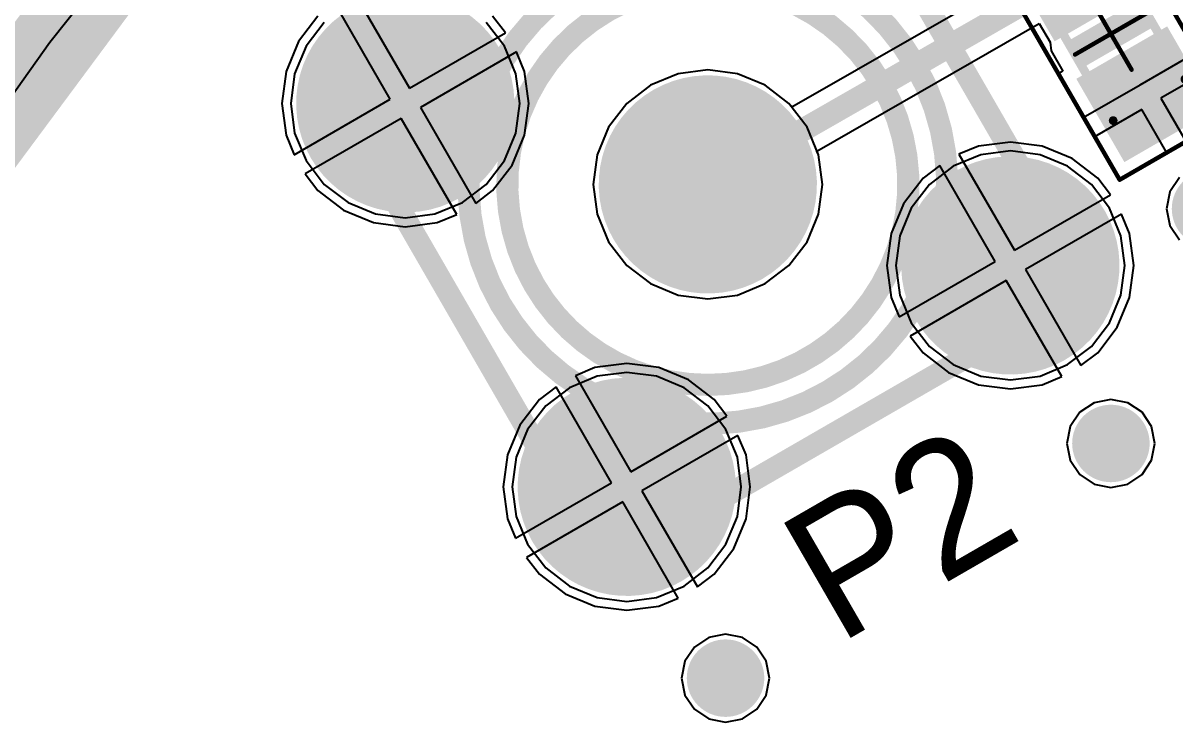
# Model space of a CAD drawing. Header units: millimetres. Extents: x 1.42 to 4.09, y 1.63 to 4.12.
# Drawn here: x 1.952 to 2.472, y 3.15 to 3.468 of the extents above; entities that cross this region are included whole.
import ezdxf

# ---------------------------------------------------------------- set-up
doc = ezdxf.new("R2010")
doc.units = ezdxf.units.MM
doc.header["$MEASUREMENT"] = 0
for name, color, linetype in [('BottomLayer', 5, 'Continuous'), ('BottomSolder', 6, 'Continuous'), ('Mechanical1', 6, 'Continuous'), ('Mechanical13', 56, 'Continuous'), ('Mechanical15', 56, 'Continuous'), ('Mechanical3', 76, 'Continuous'), ('MidLayer1', 16, 'Continuous'), ('MidLayer2', 76, 'Continuous'), ('MultiLayer', 9, 'Continuous'), ('PadHoleLayer', 156, 'Continuous'), ('TopLayer', 1, 'Continuous'), ('TopOverlay', 2, 'Continuous'), ('TopPaste', 8, 'Continuous'), ('TopSolder', 216, 'Continuous'), ('ViaHoleLayer', 16, 'Continuous')]:
    doc.layers.add(name, color=color, linetype=linetype)

# ---------------------------------------------------------------- blocks, each defined once
blk = doc.blocks.new('TE_SMA_TH_2')
at = {"layer": 'BottomLayer', "const_width": 0.04528}
for points in [[(-0.12264, 0.1, 1), (-0.07736, 0.1, 1)], [(0.07736, 0.1, 1), (0.12264, 0.1, 1)], [(-0.02264, 0, 1), (0.02264, 0, 1)], [(-0.12264, -0.1, 1), (-0.07736, -0.1, 1)], [(0.07736, -0.1, 1), (0.12264, -0.1, 1)]]:
    blk.add_lwpolyline(points, format="xyb", close=True, dxfattribs=at)
at = {"layer": 'BottomSolder', "const_width": 0.04928}
for points in [[(-0.12464, 0.1, 1), (-0.07536, 0.1, 1)], [(0.07536, 0.1, 1), (0.12464, 0.1, 1)], [(-0.02464, 0, 1), (0.02464, 0, 1)], [(-0.12464, -0.1, 1), (-0.07536, -0.1, 1)], [(0.07536, -0.1, 1), (0.12464, -0.1, 1)]]:
    blk.add_lwpolyline(points, format="xyb", close=True, dxfattribs=at)
at = {"layer": 'Mechanical13', "const_width": 0.01}
for points in [[(-0.12598, 0.12598), (0.12598, 0.12598)], [(-0.12598, 0.12598), (-0.12598, -0.12598)], [(0.12598, 0.12598), (0.12598, -0.12598)], [(-0.12598, -0.12598), (0.12598, -0.12598)]]:
    blk.add_lwpolyline(points, dxfattribs=at)
at = {"layer": 'Mechanical13'}
for points, const_width in [([(-0.12848, 0.12598, 1), (-0.12348, 0.12598, 1)], 0.005), ([(-0.12848, 0.12598, 1), (-0.12348, 0.12598, 1)], 0.005), ([(0.12348, 0.12598, 1), (0.12848, 0.12598, 1)], 0.005), ([(0.12348, 0.12598, 1), (0.12848, 0.12598, 1)], 0.005), ([(0.10807, 0, 1), (-0.10807, 0, 1)], 0.01), ([(0.09055, 0, 1), (-0.09055, 0, 1)], 0.01), ([(0.02559, 0, 1), (-0.02559, 0, 1)], 0.01), ([(-0.11057, 0, 1), (-0.10557, 0, 1)], 0.005), ([(-0.09305, 0, 1), (-0.08805, 0, 1)], 0.005), ([(-0.02809, 0, 1), (-0.02309, 0, 1)], 0.005), ([(0.02309, 0, 1), (0.02809, 0, 1)], 0.005), ([(0.08805, 0, 1), (0.09305, 0, 1)], 0.005), ([(0.10557, 0, 1), (0.11057, 0, 1)], 0.005), ([(-0.12848, -0.12598, 1), (-0.12348, -0.12598, 1)], 0.005), ([(-0.12848, -0.12598, 1), (-0.12348, -0.12598, 1)], 0.005), ([(0.12348, -0.12598, 1), (0.12848, -0.12598, 1)], 0.005), ([(0.12348, -0.12598, 1), (0.12848, -0.12598, 1)], 0.005)]:
    blk.add_lwpolyline(points, format="xyb", close=True, dxfattribs=dict(at, const_width=const_width))
at = {"layer": 'MidLayer1', "const_width": 0.04528}
for points in [[(-0.12264, 0.1, 1), (-0.07736, 0.1, 1)], [(0.07736, 0.1, 1), (0.12264, 0.1, 1)], [(-0.02264, 0, 1), (0.02264, 0, 1)], [(-0.12264, -0.1, 1), (-0.07736, -0.1, 1)], [(0.07736, -0.1, 1), (0.12264, -0.1, 1)]]:
    blk.add_lwpolyline(points, format="xyb", close=True, dxfattribs=at)
at = {"layer": 'MidLayer2', "const_width": 0.04528}
for points in [[(-0.12264, 0.1, 1), (-0.07736, 0.1, 1)], [(0.07736, 0.1, 1), (0.12264, 0.1, 1)], [(-0.02264, 0, 1), (0.02264, 0, 1)], [(-0.12264, -0.1, 1), (-0.07736, -0.1, 1)], [(0.07736, -0.1, 1), (0.12264, -0.1, 1)]]:
    blk.add_lwpolyline(points, format="xyb", close=True, dxfattribs=at)
at = {"layer": 'MultiLayer', "const_width": 0.04528}
for points in [[(-0.12264, 0.1, 1), (-0.07736, 0.1, 1)], [(0.07736, 0.1, 1), (0.12264, 0.1, 1)], [(-0.02264, 0, 1), (0.02264, 0, 1)], [(-0.12264, -0.1, 1), (-0.07736, -0.1, 1)], [(0.07736, -0.1, 1), (0.12264, -0.1, 1)]]:
    blk.add_lwpolyline(points, format="xyb", close=True, dxfattribs=at)
at = {"layer": 'PadHoleLayer'}
for points, const_width in [([(-0.11575, 0.1, 1), (-0.08425, 0.1, 1)], 0.0315), ([(0.08425, 0.1, 1), (0.11575, 0.1, 1)], 0.0315), ([(-0.01476, 0, 1), (0.01476, 0, 1)], 0.02953), ([(-0.11575, -0.1, 1), (-0.08425, -0.1, 1)], 0.0315), ([(0.08425, -0.1, 1), (0.11575, -0.1, 1)], 0.0315)]:
    blk.add_lwpolyline(points, format="xyb", close=True, dxfattribs=dict(at, const_width=const_width))
at = {"layer": 'TopLayer', "const_width": 0.04528}
for points in [[(-0.12264, 0.1, 1), (-0.07736, 0.1, 1)], [(0.07736, 0.1, 1), (0.12264, 0.1, 1)], [(-0.02264, 0, 1), (0.02264, 0, 1)], [(-0.12264, -0.1, 1), (-0.07736, -0.1, 1)], [(0.07736, -0.1, 1), (0.12264, -0.1, 1)]]:
    blk.add_lwpolyline(points, format="xyb", close=True, dxfattribs=at)
at = {"layer": 'TopSolder', "const_width": 0.04928}
for points in [[(-0.12464, 0.1, 1), (-0.07536, 0.1, 1)], [(0.07536, 0.1, 1), (0.12464, 0.1, 1)], [(-0.02464, 0, 1), (0.02464, 0, 1)], [(-0.12464, -0.1, 1), (-0.07536, -0.1, 1)], [(0.07536, -0.1, 1), (0.12464, -0.1, 1)]]:
    blk.add_lwpolyline(points, format="xyb", close=True, dxfattribs=at)
blk = doc.blocks.new('CAPC0603_1608_100_N_7')
at = {"layer": 'Mechanical13', "const_width": 0.00394}
for points in [[(-0.03445, 0.0187), (0.03445, 0.0187)], [(-0.03445, -0.0187), (-0.03445, 0.0187)], [(0.03445, -0.0187), (0.03445, 0.0187)], [(-0.03445, -0.0187), (0.03445, -0.0187)]]:
    blk.add_lwpolyline(points, dxfattribs=at)
at = {"layer": 'Mechanical13', "const_width": 0.00197}
for points in [[(-0.03543, 0.0187, 1), (-0.03346, 0.0187, 1)], [(-0.03543, 0.0187, 1), (-0.03346, 0.0187, 1)], [(0.03346, 0.0187, 1), (0.03543, 0.0187, 1)], [(0.03346, 0.0187, 1), (0.03543, 0.0187, 1)], [(-0.03543, -0.0187, 1), (-0.03346, -0.0187, 1)], [(-0.03543, -0.0187, 1), (-0.03346, -0.0187, 1)], [(0.03346, -0.0187, 1), (0.03543, -0.0187, 1)], [(0.03346, -0.0187, 1), (0.03543, -0.0187, 1)]]:
    blk.add_lwpolyline(points, format="xyb", close=True, dxfattribs=at)
at = {"layer": 'Mechanical15', "const_width": 0.00197}
for points in [[(-0.05906, 0.02953), (0.05906, 0.02953)], [(-0.05906, -0.02953), (-0.05906, 0.02953)], [(0.05906, -0.02953), (0.05906, 0.02953)], [(0, -0.0187), (0, 0.0187)], [(-0.0187, 0), (0.0187, 0)], [(-0.05906, -0.02953), (0.05906, -0.02953)]]:
    blk.add_lwpolyline(points, dxfattribs=at)
at = {"layer": 'Mechanical15', "const_width": 0.000984}
for points in [[(-0.05955, 0.02953, 1), (-0.05856, 0.02953, 1)], [(-0.05955, 0.02953, 1), (-0.05856, 0.02953, 1)], [(0.05856, 0.02953, 1), (0.05955, 0.02953, 1)], [(0.05856, 0.02953, 1), (0.05955, 0.02953, 1)], [(-0.00049, 0.0187, 1), (0.00049, 0.0187, 1)], [(-0.01919, 0, 1), (-0.01821, 0, 1)], [(0.01821, 0, 1), (0.01919, 0, 1)], [(-0.00049, -0.0187, 1), (0.00049, -0.0187, 1)], [(-0.05955, -0.02953, 1), (-0.05856, -0.02953, 1)], [(-0.05955, -0.02953, 1), (-0.05856, -0.02953, 1)], [(0.05856, -0.02953, 1), (0.05955, -0.02953, 1)], [(0.05856, -0.02953, 1), (0.05955, -0.02953, 1)]]:
    blk.add_lwpolyline(points, format="xyb", close=True, dxfattribs=at)
at = {"layer": 'TopLayer'}
for points in [[(-0.01378, -0.01969), (-0.01378, 0.01969), (-0.04921, -0.01969), (-0.04921, 0.01969)], [(-0.00689, -0.02067), (0.00689, -0.02067), (-0.00689, 0.01968), (0.00689, 0.01968)], [(0.04921, -0.01969), (0.04921, 0.01969), (0.01378, -0.01969), (0.01378, 0.01969)]]:
    blk.add_solid(points, dxfattribs=at)
at = {"layer": 'TopPaste'}
for points in [[(-0.01378, -0.01969), (-0.01378, 0.01969), (-0.04921, -0.01969), (-0.04921, 0.01969)], [(0.04921, -0.01969), (0.04921, 0.01969), (0.01378, -0.01969), (0.01378, 0.01969)]]:
    blk.add_solid(points, dxfattribs=at)
at = {"layer": 'TopSolder'}
for points in [[(-0.00978, -0.02369), (-0.00978, 0.02369), (-0.05321, -0.02369), (-0.05321, 0.02369)], [(0.05321, -0.02368), (0.05321, 0.02369), (0.00978, -0.02368), (0.00978, 0.02369)]]:
    blk.add_solid(points, dxfattribs=at)

msp = doc.modelspace()

# ---------------------------------------------------------------- linework, layer by layer
at = {"layer": 'BottomLayer'}
for p, q in [((2.10118, 3.48182), (2.12623, 3.43843)), ((2.11757, 3.43343), (2.09252, 3.47682)), ((2.08497, 3.47103), (2.07611, 3.45948)), ((2.16961, 3.46348), (2.16382, 3.47103)), ((2.07611, 3.45948), (2.07054, 3.44603)), ((2.12623, 3.43843), (2.16961, 3.46348)), ((2.17461, 3.45482), (2.13123, 3.42977)), ((2.17825, 3.44603), (2.17461, 3.45482)), ((2.07054, 3.44603), (2.06864, 3.4316)), ((2.18015, 3.4316), (2.17825, 3.44603)), ((2.24761, 3.44496), (2.23514, 3.43979)), ((2.261, 3.44672), (2.24761, 3.44496)), ((2.27439, 3.44496), (2.261, 3.44672)), ((2.28686, 3.43979), (2.27439, 3.44496)), ((2.23514, 3.43979), (2.22443, 3.43157)), ((2.29757, 3.43157), (2.28686, 3.43979)), ((2.07418, 3.40839), (2.11757, 3.43343)), ((2.06864, 3.4316), (2.07054, 3.41717)), ((2.13123, 3.42977), (2.15627, 3.38639)), ((2.17825, 3.41717), (2.18015, 3.4316)), ((2.22443, 3.43157), (2.21621, 3.42086)), ((2.30579, 3.42086), (2.29757, 3.43157)), ((2.12257, 3.42477), (2.07918, 3.39973)), ((2.14761, 3.38139), (2.12257, 3.42477)), ((2.21621, 3.42086), (2.21104, 3.40839)), ((2.31096, 3.40839), (2.30579, 3.42086)), ((2.07054, 3.41717), (2.07418, 3.40839)), ((2.17268, 3.40373), (2.17825, 3.41717)), ((2.38317, 3.41225), (2.37439, 3.40861)), ((2.3976, 3.41415), (2.38317, 3.41225)), ((2.41203, 3.41225), (2.3976, 3.41415)), ((2.42548, 3.40668), (2.41203, 3.41225)), ((2.21104, 3.40839), (2.20928, 3.395)), ((2.31272, 3.395), (2.31096, 3.40839)), ((2.37439, 3.40861), (2.39943, 3.36523)), ((2.16382, 3.39218), (2.17268, 3.40373)), ((2.36573, 3.40361), (2.35818, 3.39782)), ((2.39077, 3.36023), (2.36573, 3.40361)), ((2.43703, 3.39782), (2.42548, 3.40668)), ((2.07918, 3.39973), (2.08497, 3.39218)), ((2.35818, 3.39782), (2.34932, 3.38627)), ((2.44282, 3.39027), (2.43703, 3.39782)), ((2.08497, 3.39218), (2.09652, 3.38332)), ((2.15627, 3.38639), (2.16382, 3.39218)), ((2.20928, 3.395), (2.21104, 3.38161)), ((2.31096, 3.38161), (2.31272, 3.395)), ((2.34932, 3.38627), (2.34375, 3.37283)), ((2.39943, 3.36523), (2.44282, 3.39027)), ((2.09652, 3.38332), (2.10997, 3.37775)), ((2.13883, 3.37775), (2.14761, 3.38139)), ((2.21104, 3.38161), (2.21621, 3.36914)), ((2.30579, 3.36914), (2.31096, 3.38161)), ((2.44782, 3.38161), (2.40443, 3.35657)), ((2.45146, 3.37283), (2.44782, 3.38161)), ((2.10997, 3.37775), (2.1244, 3.37585)), ((2.1244, 3.37585), (2.13883, 3.37775)), ((2.34375, 3.37283), (2.34185, 3.3584)), ((2.45336, 3.3584), (2.45146, 3.37283)), ((2.21621, 3.36914), (2.22443, 3.35843)), ((2.29757, 3.35843), (2.30579, 3.36914)), ((2.34739, 3.33518), (2.39077, 3.36023)), ((2.22443, 3.35843), (2.23514, 3.35021)), ((2.28686, 3.35021), (2.29757, 3.35843)), ((2.34185, 3.3584), (2.34375, 3.34397)), ((2.40443, 3.35657), (2.42948, 3.31318)), ((2.45146, 3.34397), (2.45336, 3.3584)), ((2.23514, 3.35021), (2.24761, 3.34504)), ((2.27439, 3.34504), (2.28686, 3.35021)), ((2.39577, 3.35157), (2.35239, 3.32652)), ((2.42082, 3.30818), (2.39577, 3.35157)), ((2.24761, 3.34504), (2.261, 3.34328)), ((2.261, 3.34328), (2.27439, 3.34504)), ((2.34375, 3.34397), (2.34739, 3.33518)), ((2.44589, 3.33052), (2.45146, 3.34397)), ((2.43703, 3.31897), (2.44589, 3.33052)), ((2.35239, 3.32652), (2.35818, 3.31897)), ((2.35818, 3.31897), (2.36973, 3.31011)), ((2.42948, 3.31318), (2.43703, 3.31897)), ((2.2244, 3.31415), (2.20997, 3.31225)), ((2.23883, 3.31225), (2.2244, 3.31415)), ((2.20997, 3.31225), (2.20118, 3.30861)), ((2.20118, 3.30861), (2.22623, 3.26523)), ((2.25227, 3.30668), (2.23883, 3.31225)), ((2.36973, 3.31011), (2.38317, 3.30454)), ((2.41203, 3.30454), (2.42082, 3.30818)), ((2.19252, 3.30361), (2.18497, 3.29782)), ((2.21757, 3.26023), (2.19252, 3.30361)), ((2.26382, 3.29782), (2.25227, 3.30668)), ((2.38317, 3.30454), (2.3976, 3.30264)), ((2.3976, 3.30264), (2.41203, 3.30454)), ((2.18497, 3.29782), (2.17611, 3.28627)), ((2.26961, 3.29027), (2.26382, 3.29782)), ((2.22623, 3.26523), (2.26961, 3.29027)), ((2.17611, 3.28627), (2.17054, 3.27283)), ((2.27461, 3.28161), (2.23123, 3.25657)), ((2.27825, 3.27283), (2.27461, 3.28161)), ((2.17054, 3.27283), (2.16864, 3.2584)), ((2.28015, 3.2584), (2.27825, 3.27283)), ((2.16864, 3.2584), (2.17054, 3.24397)), ((2.17418, 3.23518), (2.21757, 3.26023)), ((2.23123, 3.25657), (2.25627, 3.21318)), ((2.27825, 3.24397), (2.28015, 3.2584)), ((2.22257, 3.25157), (2.17918, 3.22652)), ((2.24761, 3.20818), (2.22257, 3.25157)), ((2.17054, 3.24397), (2.17418, 3.23518)), ((2.27268, 3.23052), (2.27825, 3.24397)), ((2.26382, 3.21897), (2.27268, 3.23052)), ((2.17918, 3.22652), (2.18497, 3.21897)), ((2.18497, 3.21897), (2.19652, 3.21011)), ((2.25627, 3.21318), (2.26382, 3.21897)), ((2.19652, 3.21011), (2.20997, 3.20454)), ((2.20997, 3.20454), (2.2244, 3.20264)), ((2.2244, 3.20264), (2.23883, 3.20454)), ((2.23883, 3.20454), (2.24761, 3.20818))]:
    msp.add_line(p, q, dxfattribs=at)
at = {"layer": 'BottomLayer', "const_width": 0.0135}
for points in [[(2.43625, 3.278, 1), (2.44975, 3.278, 1)], [(2.26225, 3.172, 1), (2.27575, 3.172, 1)]]:
    msp.add_lwpolyline(points, format="xyb", close=True, dxfattribs=at)
at = {"layer": 'BottomSolder', "const_width": 0.0175}
for points in [[(2.47925, 3.384, 1), (2.49675, 3.384, 1)], [(2.43425, 3.278, 1), (2.45175, 3.278, 1)], [(2.26025, 3.172, 1), (2.27775, 3.172, 1)]]:
    msp.add_lwpolyline(points, format="xyb", close=True, dxfattribs=at)
at = {"layer": 'Mechanical1', "const_width": 0.01}
msp.add_lwpolyline([(1.53656, 2.98993, -0.35351), (2.63007, 4.08344)], format="xyb", dxfattribs=at)
at = {"layer": 'Mechanical3', "const_width": 0.01}
msp.add_lwpolyline([(1.6022, 2.98296, -0.35351), (2.63704, 4.0178)], format="xyb", dxfattribs=at)
at = {"layer": 'Mechanical3', "const_width": 0.03937}
msp.add_lwpolyline([(3.75606, 2.86, 1), (1.76394, 2.86, 1)], format="xyb", close=True, dxfattribs=at)
at = {"layer": 'MidLayer1'}
for p, q in [((2.10118, 3.48182), (2.12623, 3.43843)), ((2.11757, 3.43343), (2.09252, 3.47682)), ((2.08497, 3.47103), (2.07611, 3.45948)), ((2.16961, 3.46348), (2.16382, 3.47103)), ((2.07611, 3.45948), (2.07054, 3.44603)), ((2.12623, 3.43843), (2.16961, 3.46348)), ((2.17461, 3.45482), (2.13123, 3.42977)), ((2.17825, 3.44603), (2.17461, 3.45482)), ((2.07054, 3.44603), (2.06864, 3.4316)), ((2.18015, 3.4316), (2.17825, 3.44603)), ((2.24761, 3.44496), (2.23514, 3.43979)), ((2.261, 3.44672), (2.24761, 3.44496)), ((2.27439, 3.44496), (2.261, 3.44672)), ((2.28686, 3.43979), (2.27439, 3.44496)), ((2.23514, 3.43979), (2.22443, 3.43157)), ((2.29757, 3.43157), (2.28686, 3.43979)), ((2.07418, 3.40839), (2.11757, 3.43343)), ((2.06864, 3.4316), (2.07054, 3.41717)), ((2.13123, 3.42977), (2.15627, 3.38639)), ((2.17825, 3.41717), (2.18015, 3.4316)), ((2.22443, 3.43157), (2.21621, 3.42086)), ((2.30579, 3.42086), (2.29757, 3.43157)), ((2.12257, 3.42477), (2.07918, 3.39973)), ((2.14761, 3.38139), (2.12257, 3.42477)), ((2.21621, 3.42086), (2.21104, 3.40839)), ((2.31096, 3.40839), (2.30579, 3.42086)), ((2.07054, 3.41717), (2.07418, 3.40839)), ((2.17268, 3.40373), (2.17825, 3.41717)), ((2.38317, 3.41225), (2.37439, 3.40861)), ((2.3976, 3.41415), (2.38317, 3.41225)), ((2.41203, 3.41225), (2.3976, 3.41415)), ((2.42548, 3.40668), (2.41203, 3.41225)), ((2.21104, 3.40839), (2.20928, 3.395)), ((2.31272, 3.395), (2.31096, 3.40839)), ((2.37439, 3.40861), (2.39943, 3.36523)), ((2.16382, 3.39218), (2.17268, 3.40373)), ((2.36573, 3.40361), (2.35818, 3.39782)), ((2.39077, 3.36023), (2.36573, 3.40361)), ((2.43703, 3.39782), (2.42548, 3.40668)), ((2.07918, 3.39973), (2.08497, 3.39218)), ((2.35818, 3.39782), (2.34932, 3.38627)), ((2.44282, 3.39027), (2.43703, 3.39782)), ((2.08497, 3.39218), (2.09652, 3.38332)), ((2.15627, 3.38639), (2.16382, 3.39218)), ((2.20928, 3.395), (2.21104, 3.38161)), ((2.31096, 3.38161), (2.31272, 3.395)), ((2.34932, 3.38627), (2.34375, 3.37283)), ((2.39943, 3.36523), (2.44282, 3.39027)), ((2.09652, 3.38332), (2.10997, 3.37775)), ((2.13883, 3.37775), (2.14761, 3.38139)), ((2.21104, 3.38161), (2.21621, 3.36914)), ((2.30579, 3.36914), (2.31096, 3.38161)), ((2.44782, 3.38161), (2.40443, 3.35657)), ((2.45146, 3.37283), (2.44782, 3.38161)), ((2.10997, 3.37775), (2.1244, 3.37585)), ((2.1244, 3.37585), (2.13883, 3.37775)), ((2.34375, 3.37283), (2.34185, 3.3584)), ((2.45336, 3.3584), (2.45146, 3.37283)), ((2.21621, 3.36914), (2.22443, 3.35843)), ((2.29757, 3.35843), (2.30579, 3.36914)), ((2.34739, 3.33518), (2.39077, 3.36023)), ((2.22443, 3.35843), (2.23514, 3.35021)), ((2.28686, 3.35021), (2.29757, 3.35843)), ((2.34185, 3.3584), (2.34375, 3.34397)), ((2.40443, 3.35657), (2.42948, 3.31318)), ((2.45146, 3.34397), (2.45336, 3.3584)), ((2.23514, 3.35021), (2.24761, 3.34504)), ((2.27439, 3.34504), (2.28686, 3.35021)), ((2.39577, 3.35157), (2.35239, 3.32652)), ((2.42082, 3.30818), (2.39577, 3.35157)), ((2.24761, 3.34504), (2.261, 3.34328)), ((2.261, 3.34328), (2.27439, 3.34504)), ((2.34375, 3.34397), (2.34739, 3.33518)), ((2.44589, 3.33052), (2.45146, 3.34397)), ((2.43703, 3.31897), (2.44589, 3.33052)), ((2.35239, 3.32652), (2.35818, 3.31897)), ((2.35818, 3.31897), (2.36973, 3.31011)), ((2.42948, 3.31318), (2.43703, 3.31897)), ((2.2244, 3.31415), (2.20997, 3.31225)), ((2.23883, 3.31225), (2.2244, 3.31415)), ((2.20997, 3.31225), (2.20118, 3.30861)), ((2.20118, 3.30861), (2.22623, 3.26523)), ((2.25227, 3.30668), (2.23883, 3.31225)), ((2.36973, 3.31011), (2.38317, 3.30454)), ((2.41203, 3.30454), (2.42082, 3.30818)), ((2.19252, 3.30361), (2.18497, 3.29782)), ((2.21757, 3.26023), (2.19252, 3.30361)), ((2.26382, 3.29782), (2.25227, 3.30668)), ((2.38317, 3.30454), (2.3976, 3.30264)), ((2.3976, 3.30264), (2.41203, 3.30454)), ((2.18497, 3.29782), (2.17611, 3.28627)), ((2.26961, 3.29027), (2.26382, 3.29782)), ((2.22623, 3.26523), (2.26961, 3.29027)), ((2.17611, 3.28627), (2.17054, 3.27283)), ((2.27461, 3.28161), (2.23123, 3.25657)), ((2.27825, 3.27283), (2.27461, 3.28161)), ((2.17054, 3.27283), (2.16864, 3.2584)), ((2.28015, 3.2584), (2.27825, 3.27283)), ((2.16864, 3.2584), (2.17054, 3.24397)), ((2.17418, 3.23518), (2.21757, 3.26023)), ((2.23123, 3.25657), (2.25627, 3.21318)), ((2.27825, 3.24397), (2.28015, 3.2584)), ((2.22257, 3.25157), (2.17918, 3.22652)), ((2.24761, 3.20818), (2.22257, 3.25157)), ((2.17054, 3.24397), (2.17418, 3.23518)), ((2.27268, 3.23052), (2.27825, 3.24397)), ((2.26382, 3.21897), (2.27268, 3.23052)), ((2.17918, 3.22652), (2.18497, 3.21897)), ((2.18497, 3.21897), (2.19652, 3.21011)), ((2.25627, 3.21318), (2.26382, 3.21897)), ((2.19652, 3.21011), (2.20997, 3.20454)), ((2.20997, 3.20454), (2.2244, 3.20264)), ((2.2244, 3.20264), (2.23883, 3.20454)), ((2.23883, 3.20454), (2.24761, 3.20818))]:
    msp.add_line(p, q, dxfattribs=at)
at = {"layer": 'MidLayer1', "const_width": 0.0135}
for points in [[(2.43625, 3.278, 1), (2.44975, 3.278, 1)], [(2.26225, 3.172, 1), (2.27575, 3.172, 1)]]:
    msp.add_lwpolyline(points, format="xyb", close=True, dxfattribs=at)
at = {"layer": 'MidLayer2'}
for p, q in [((2.08783, 3.46817), (2.07961, 3.45746)), ((2.16919, 3.45746), (2.16097, 3.46817)), ((2.07961, 3.45746), (2.07444, 3.44499)), ((2.17435, 3.44499), (2.16919, 3.45746)), ((2.07444, 3.44499), (2.07268, 3.4316)), ((2.17612, 3.4316), (2.17435, 3.44499)), ((2.24761, 3.44496), (2.23514, 3.43979)), ((2.261, 3.44672), (2.24761, 3.44496)), ((2.27439, 3.44496), (2.261, 3.44672)), ((2.28686, 3.43979), (2.27439, 3.44496)), ((2.23514, 3.43979), (2.22443, 3.43157)), ((2.29757, 3.43157), (2.28686, 3.43979)), ((2.07268, 3.4316), (2.07444, 3.41822)), ((2.17435, 3.41822), (2.17612, 3.4316)), ((2.22443, 3.43157), (2.21621, 3.42086)), ((2.30579, 3.42086), (2.29757, 3.43157)), ((2.07444, 3.41822), (2.07961, 3.40574)), ((2.16919, 3.40574), (2.17435, 3.41822)), ((2.21621, 3.42086), (2.21104, 3.40839)), ((2.31096, 3.40839), (2.30579, 3.42086)), ((2.21104, 3.40839), (2.20928, 3.395)), ((2.31272, 3.395), (2.31096, 3.40839)), ((2.38422, 3.40835), (2.37174, 3.40319)), ((2.3976, 3.41012), (2.38422, 3.40835)), ((2.41099, 3.40835), (2.3976, 3.41012)), ((2.42346, 3.40319), (2.41099, 3.40835)), ((2.07961, 3.40574), (2.08783, 3.39503)), ((2.16097, 3.39503), (2.16919, 3.40574)), ((2.37174, 3.40319), (2.36103, 3.39497)), ((2.43417, 3.39497), (2.42346, 3.40319)), ((2.47394, 3.39806), (2.46963, 3.39161)), ((2.08783, 3.39503), (2.09854, 3.38681)), ((2.15026, 3.38681), (2.16097, 3.39503)), ((2.20928, 3.395), (2.21104, 3.38161)), ((2.31096, 3.38161), (2.31272, 3.395)), ((2.36103, 3.39497), (2.35281, 3.38426)), ((2.44239, 3.38426), (2.43417, 3.39497)), ((2.46963, 3.39161), (2.46812, 3.384)), ((2.09854, 3.38681), (2.11101, 3.38165)), ((2.13778, 3.38165), (2.15026, 3.38681)), ((2.11101, 3.38165), (2.1244, 3.37988)), ((2.1244, 3.37988), (2.13778, 3.38165)), ((2.21104, 3.38161), (2.21621, 3.36914)), ((2.30579, 3.36914), (2.31096, 3.38161)), ((2.35281, 3.38426), (2.34765, 3.37178)), ((2.44756, 3.37178), (2.44239, 3.38426)), ((2.46812, 3.384), (2.46963, 3.37639)), ((2.46963, 3.37639), (2.47394, 3.36994)), ((2.34765, 3.37178), (2.34588, 3.3584)), ((2.44932, 3.3584), (2.44756, 3.37178)), ((2.21621, 3.36914), (2.22443, 3.35843)), ((2.29757, 3.35843), (2.30579, 3.36914)), ((2.22443, 3.35843), (2.23514, 3.35021)), ((2.28686, 3.35021), (2.29757, 3.35843)), ((2.34588, 3.3584), (2.34765, 3.34501)), ((2.44756, 3.34501), (2.44932, 3.3584)), ((2.23514, 3.35021), (2.24761, 3.34504)), ((2.27439, 3.34504), (2.28686, 3.35021)), ((2.24761, 3.34504), (2.261, 3.34328)), ((2.261, 3.34328), (2.27439, 3.34504)), ((2.34765, 3.34501), (2.35281, 3.33254)), ((2.44239, 3.33254), (2.44756, 3.34501)), ((2.35281, 3.33254), (2.36103, 3.32183)), ((2.43417, 3.32183), (2.44239, 3.33254)), ((2.36103, 3.32183), (2.37174, 3.31361)), ((2.42346, 3.31361), (2.43417, 3.32183)), ((2.37174, 3.31361), (2.38422, 3.30844)), ((2.41099, 3.30844), (2.42346, 3.31361)), ((2.21101, 3.30835), (2.19854, 3.30319)), ((2.2244, 3.31012), (2.21101, 3.30835)), ((2.23778, 3.30835), (2.2244, 3.31012)), ((2.25026, 3.30319), (2.23778, 3.30835)), ((2.38422, 3.30844), (2.3976, 3.30668)), ((2.3976, 3.30668), (2.41099, 3.30844)), ((2.19854, 3.30319), (2.18783, 3.29497)), ((2.26097, 3.29497), (2.25026, 3.30319)), ((2.443, 3.29788), (2.43539, 3.29637)), ((2.45061, 3.29637), (2.443, 3.29788)), ((2.18783, 3.29497), (2.17961, 3.28426)), ((2.26919, 3.28426), (2.26097, 3.29497)), ((2.43539, 3.29637), (2.42894, 3.29206)), ((2.45706, 3.29206), (2.45061, 3.29637)), ((2.42894, 3.29206), (2.42463, 3.28561)), ((2.46137, 3.28561), (2.45706, 3.29206)), ((2.17961, 3.28426), (2.17444, 3.27178)), ((2.27435, 3.27178), (2.26919, 3.28426)), ((2.42463, 3.28561), (2.42312, 3.278)), ((2.46288, 3.278), (2.46137, 3.28561)), ((2.42312, 3.278), (2.42463, 3.27039)), ((2.46137, 3.27039), (2.46288, 3.278)), ((2.17444, 3.27178), (2.17268, 3.2584)), ((2.27612, 3.2584), (2.27435, 3.27178)), ((2.42463, 3.27039), (2.42894, 3.26394)), ((2.45706, 3.26394), (2.46137, 3.27039)), ((2.42894, 3.26394), (2.43539, 3.25963)), ((2.45061, 3.25963), (2.45706, 3.26394)), ((2.17268, 3.2584), (2.17444, 3.24501)), ((2.27435, 3.24501), (2.27612, 3.2584)), ((2.43539, 3.25963), (2.443, 3.25812)), ((2.443, 3.25812), (2.45061, 3.25963)), ((2.17444, 3.24501), (2.17961, 3.23254)), ((2.26919, 3.23254), (2.27435, 3.24501)), ((2.17961, 3.23254), (2.18783, 3.22183)), ((2.26097, 3.22183), (2.26919, 3.23254)), ((2.18783, 3.22183), (2.19854, 3.21361)), ((2.25026, 3.21361), (2.26097, 3.22183)), ((2.19854, 3.21361), (2.21101, 3.20844)), ((2.23778, 3.20844), (2.25026, 3.21361)), ((2.21101, 3.20844), (2.2244, 3.20668)), ((2.2244, 3.20668), (2.23778, 3.20844)), ((2.26139, 3.19037), (2.25494, 3.18606)), ((2.269, 3.19188), (2.26139, 3.19037)), ((2.27661, 3.19037), (2.269, 3.19188)), ((2.28306, 3.18606), (2.27661, 3.19037)), ((2.25494, 3.18606), (2.25063, 3.17961)), ((2.28737, 3.17961), (2.28306, 3.18606)), ((2.25063, 3.17961), (2.24912, 3.172)), ((2.28888, 3.172), (2.28737, 3.17961)), ((2.24912, 3.172), (2.25063, 3.16439)), ((2.28737, 3.16439), (2.28888, 3.172)), ((2.25063, 3.16439), (2.25494, 3.15794)), ((2.28306, 3.15794), (2.28737, 3.16439)), ((2.25494, 3.15794), (2.26139, 3.15363)), ((2.27661, 3.15363), (2.28306, 3.15794)), ((2.26139, 3.15363), (2.269, 3.15212)), ((2.269, 3.15212), (2.27661, 3.15363))]:
    msp.add_line(p, q, dxfattribs=at)
at = {"layer": 'MidLayer2', "const_width": 0.0135}
for points in [[(2.43625, 3.278, 1), (2.44975, 3.278, 1)], [(2.26225, 3.172, 1), (2.27575, 3.172, 1)]]:
    msp.add_lwpolyline(points, format="xyb", close=True, dxfattribs=at)
at = {"layer": 'MultiLayer', "const_width": 0.0135}
for points in [[(2.43625, 3.278, 1), (2.44975, 3.278, 1)], [(2.26225, 3.172, 1), (2.27575, 3.172, 1)]]:
    msp.add_lwpolyline(points, format="xyb", close=True, dxfattribs=at)
at = {"layer": 'TopLayer'}
for p, q in [((1.96382, 3.45919), (1.99867, 3.50288)), ((2.39618, 3.48564), (2.29887, 3.42988)), ((2.10118, 3.48182), (2.12623, 3.43843)), ((2.11757, 3.43343), (2.09252, 3.47682)), ((2.08497, 3.47103), (2.07611, 3.45948)), ((2.16961, 3.46348), (2.16382, 3.47103)), ((2.31026, 3.41006), (2.41068, 3.46761)), ((2.41068, 3.46761), (2.41553, 3.45922)), ((1.93148, 3.4136), (1.96382, 3.45919)), ((2.07611, 3.45948), (2.07054, 3.44603)), ((2.12623, 3.43843), (2.16961, 3.46348)), ((2.41553, 3.45922), (2.41603, 3.45538)), ((2.17461, 3.45482), (2.13123, 3.42977)), ((2.17825, 3.44603), (2.17461, 3.45482)), ((2.41603, 3.45538), (2.42137, 3.44614)), ((2.45625, 3.44005), (2.48196, 3.4549)), ((2.07054, 3.44603), (2.06864, 3.4316)), ((2.18015, 3.4316), (2.17825, 3.44603)), ((2.24761, 3.44496), (2.23514, 3.43979)), ((2.261, 3.44672), (2.24761, 3.44496)), ((2.27439, 3.44496), (2.261, 3.44672)), ((2.28686, 3.43979), (2.27439, 3.44496)), ((2.42137, 3.44614), (2.41918, 3.44488)), ((2.41918, 3.44488), (2.43054, 3.42521)), ((2.48696, 3.44624), (2.46558, 3.43389)), ((2.23514, 3.43979), (2.22443, 3.43157)), ((2.29757, 3.43157), (2.28686, 3.43979)), ((2.43054, 3.42521), (2.45625, 3.44005)), ((2.07418, 3.40839), (2.11757, 3.43343)), ((2.46558, 3.43389), (2.47694, 3.41422)), ((2.06864, 3.4316), (2.07054, 3.41717)), ((2.13123, 3.42977), (2.15627, 3.38639)), ((2.17825, 3.41717), (2.18015, 3.4316)), ((2.22443, 3.43157), (2.21621, 3.42086)), ((2.29887, 3.42988), (2.29757, 3.43157)), ((2.45692, 3.42889), (2.43554, 3.41655)), ((2.46828, 3.40922), (2.45692, 3.42889)), ((2.12257, 3.42477), (2.07918, 3.39973)), ((2.14761, 3.38139), (2.12257, 3.42477)), ((2.21621, 3.42086), (2.21104, 3.40839)), ((2.07054, 3.41717), (2.07418, 3.40839)), ((2.17268, 3.40373), (2.17825, 3.41717)), ((2.38317, 3.41225), (2.37439, 3.40861)), ((2.3976, 3.41415), (2.38317, 3.41225)), ((2.41203, 3.41225), (2.3976, 3.41415)), ((2.42548, 3.40668), (2.41203, 3.41225)), ((2.43554, 3.41655), (2.4469, 3.39688)), ((2.21104, 3.40839), (2.20928, 3.395)), ((2.31096, 3.40839), (2.31026, 3.41006)), ((2.31272, 3.395), (2.31096, 3.40839)), ((2.37439, 3.40861), (2.39943, 3.36523)), ((2.4469, 3.39688), (2.46828, 3.40922)), ((2.16382, 3.39218), (2.17268, 3.40373)), ((2.36573, 3.40361), (2.35818, 3.39782)), ((2.39077, 3.36023), (2.36573, 3.40361)), ((2.43703, 3.39782), (2.42548, 3.40668)), ((2.07918, 3.39973), (2.08497, 3.39218)), ((2.35818, 3.39782), (2.34932, 3.38627)), ((2.44282, 3.39027), (2.43703, 3.39782)), ((2.08497, 3.39218), (2.09652, 3.38332)), ((2.15627, 3.38639), (2.16382, 3.39218)), ((2.20928, 3.395), (2.21104, 3.38161)), ((2.31096, 3.38161), (2.31272, 3.395)), ((2.34932, 3.38627), (2.34375, 3.37283)), ((2.39943, 3.36523), (2.44282, 3.39027)), ((2.09652, 3.38332), (2.10997, 3.37775)), ((2.13883, 3.37775), (2.14761, 3.38139)), ((2.21104, 3.38161), (2.21621, 3.36914)), ((2.30579, 3.36914), (2.31096, 3.38161)), ((2.44782, 3.38161), (2.40443, 3.35657)), ((2.45146, 3.37283), (2.44782, 3.38161)), ((2.10997, 3.37775), (2.1244, 3.37585)), ((2.1244, 3.37585), (2.13883, 3.37775)), ((2.34375, 3.37283), (2.34185, 3.3584)), ((2.45336, 3.3584), (2.45146, 3.37283)), ((2.21621, 3.36914), (2.22443, 3.35843)), ((2.29757, 3.35843), (2.30579, 3.36914)), ((2.34739, 3.33518), (2.39077, 3.36023)), ((2.22443, 3.35843), (2.23514, 3.35021)), ((2.28686, 3.35021), (2.29757, 3.35843)), ((2.34185, 3.3584), (2.34375, 3.34397)), ((2.40443, 3.35657), (2.42948, 3.31318)), ((2.45146, 3.34397), (2.45336, 3.3584)), ((2.23514, 3.35021), (2.24761, 3.34504)), ((2.27439, 3.34504), (2.28686, 3.35021)), ((2.39577, 3.35157), (2.35239, 3.32652)), ((2.42082, 3.30818), (2.39577, 3.35157)), ((2.24761, 3.34504), (2.261, 3.34328)), ((2.261, 3.34328), (2.27439, 3.34504)), ((2.34375, 3.34397), (2.34739, 3.33518)), ((2.44589, 3.33052), (2.45146, 3.34397)), ((2.43703, 3.31897), (2.44589, 3.33052)), ((2.35239, 3.32652), (2.35818, 3.31897)), ((2.35818, 3.31897), (2.36973, 3.31011)), ((2.42948, 3.31318), (2.43703, 3.31897)), ((2.2244, 3.31415), (2.20997, 3.31225)), ((2.23883, 3.31225), (2.2244, 3.31415)), ((2.20997, 3.31225), (2.20118, 3.30861)), ((2.20118, 3.30861), (2.22623, 3.26523)), ((2.25227, 3.30668), (2.23883, 3.31225)), ((2.36973, 3.31011), (2.38317, 3.30454)), ((2.41203, 3.30454), (2.42082, 3.30818)), ((2.19252, 3.30361), (2.18497, 3.29782)), ((2.21757, 3.26023), (2.19252, 3.30361)), ((2.26382, 3.29782), (2.25227, 3.30668)), ((2.38317, 3.30454), (2.3976, 3.30264)), ((2.3976, 3.30264), (2.41203, 3.30454)), ((2.18497, 3.29782), (2.17611, 3.28627)), ((2.26961, 3.29027), (2.26382, 3.29782)), ((2.22623, 3.26523), (2.26961, 3.29027)), ((2.17611, 3.28627), (2.17054, 3.27283)), ((2.27461, 3.28161), (2.23123, 3.25657)), ((2.27825, 3.27283), (2.27461, 3.28161)), ((2.17054, 3.27283), (2.16864, 3.2584)), ((2.28015, 3.2584), (2.27825, 3.27283)), ((2.16864, 3.2584), (2.17054, 3.24397)), ((2.17418, 3.23518), (2.21757, 3.26023)), ((2.23123, 3.25657), (2.25627, 3.21318)), ((2.27825, 3.24397), (2.28015, 3.2584)), ((2.22257, 3.25157), (2.17918, 3.22652)), ((2.24761, 3.20818), (2.22257, 3.25157)), ((2.17054, 3.24397), (2.17418, 3.23518)), ((2.27268, 3.23052), (2.27825, 3.24397)), ((2.26382, 3.21897), (2.27268, 3.23052)), ((2.17918, 3.22652), (2.18497, 3.21897)), ((2.18497, 3.21897), (2.19652, 3.21011)), ((2.25627, 3.21318), (2.26382, 3.21897)), ((2.19652, 3.21011), (2.20997, 3.20454)), ((2.20997, 3.20454), (2.2244, 3.20264)), ((2.2244, 3.20264), (2.23883, 3.20454)), ((2.23883, 3.20454), (2.24761, 3.20818))]:
    msp.add_line(p, q, dxfattribs=at)
at = {"layer": 'TopLayer', "const_width": 0.01042}
msp.add_lwpolyline([(2.261, 3.395), (2.42725, 3.49028)], dxfattribs=at)
at = {"layer": 'TopLayer'}
for points, const_width in [([(2.2584, 3.395, 1), (2.26361, 3.395, 1)], 0.00521), ([(2.43625, 3.278, 1), (2.44975, 3.278, 1)], 0.0135), ([(2.26225, 3.172, 1), (2.27575, 3.172, 1)], 0.0135)]:
    msp.add_lwpolyline(points, format="xyb", close=True, dxfattribs=dict(at, const_width=const_width))
at = {"layer": 'ViaHoleLayer', "const_width": 0.0065}
for points in [[(2.43975, 3.278, 1), (2.44625, 3.278, 1)], [(2.26575, 3.172, 1), (2.27225, 3.172, 1)]]:
    msp.add_lwpolyline(points, format="xyb", close=True, dxfattribs=at)

# ---------------------------------------------------------------- block references
for name, p, rotation in [('TE_SMA_TH_2', (2.261, 3.395), 30), ('CAPC0603_1608_100_N_7', (2.443, 3.463), 300.0000000000001)]:
    msp.add_blockref(name, p, dxfattribs=dict(rotation=rotation))

# ---------------------------------------------------------------- texts
at = {"layer": 'TopOverlay'}
msp.add_text('P2', height=0.06, rotation=30, dxfattribs=at).set_placement((2.31979, 3.18687))

doc.saveas('drawing.dxf')
